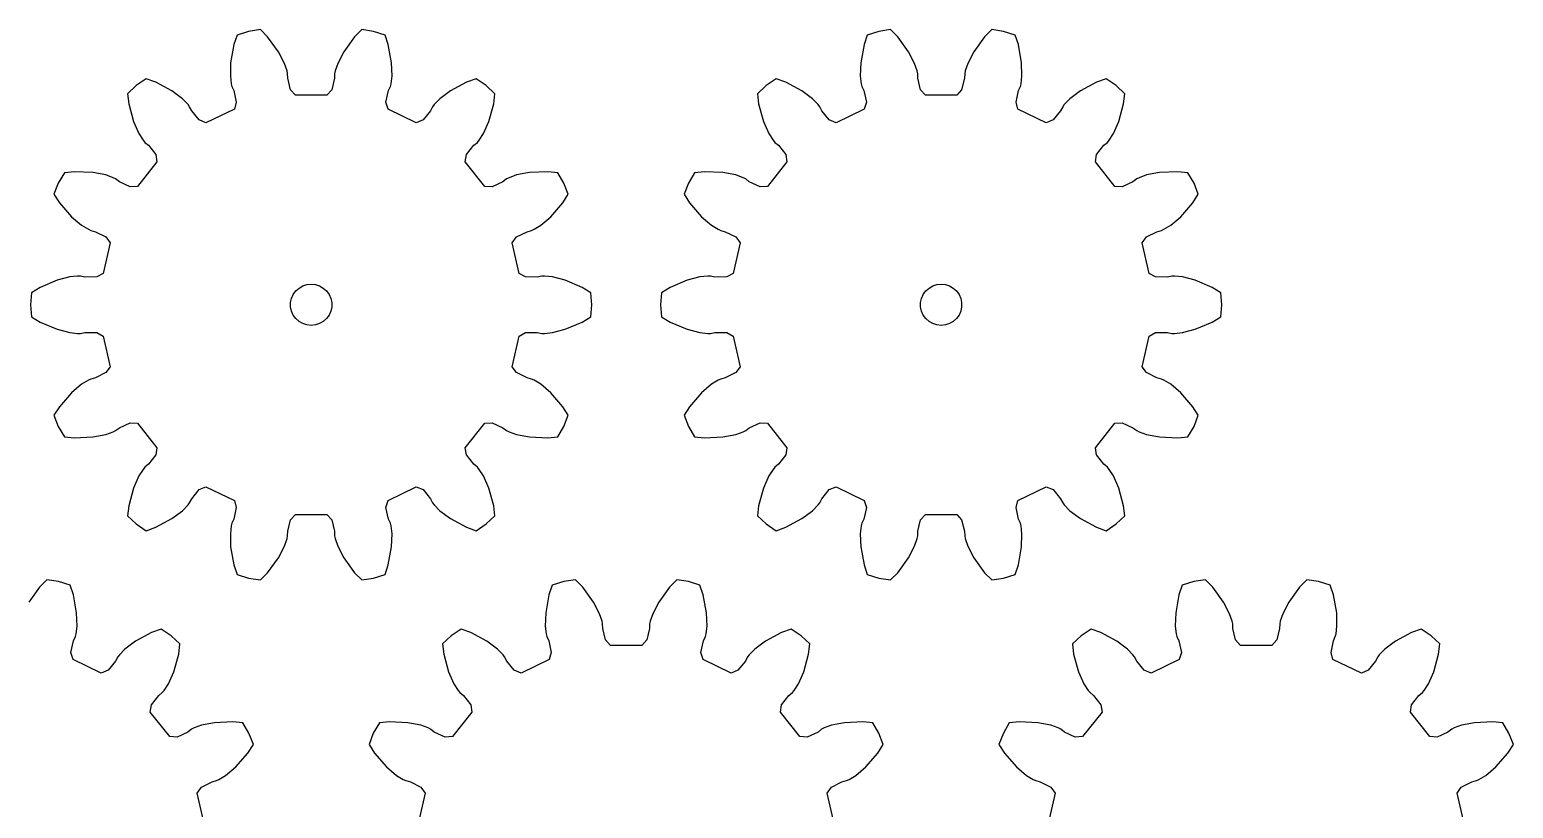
# Model space of a CAD drawing. Extents: x 0 to 178, y 0 to 240.
# Drawn here: x 68.5 to 176.3, y 183.3 to 239.9 of the extents above; entities that cross this region are included whole.
import ezdxf

# ---------------------------------------------------------------- set-up
doc = ezdxf.new("R2010")
doc.units = 0

msp = doc.modelspace()

# ---------------------------------------------------------------- linework, layer by layer
for p, q in [((83.62, 239.5), (83.38, 238.8)), ((84.45, 239.76), (83.62, 239.5)), ((85.31, 239.89), (84.45, 239.76)), ((85.83, 239.36), (85.31, 239.89)), ((86.62, 238.28), (85.83, 239.36)), ((92.14, 239.36), (91.36, 238.28)), ((92.66, 239.89), (92.14, 239.36)), ((93.52, 239.76), (92.66, 239.89)), ((94.35, 239.5), (93.52, 239.76)), ((94.59, 238.8), (94.35, 239.5)), ((129.37, 239.5), (129.13, 238.8)), ((130.2, 239.76), (129.37, 239.5)), ((131.06, 239.89), (130.2, 239.76)), ((131.58, 239.36), (131.06, 239.89)), ((132.36, 238.28), (131.58, 239.36)), ((137.88, 239.36), (137.1, 238.28)), ((138.4, 239.89), (137.88, 239.36)), ((139.26, 239.76), (138.4, 239.89)), ((140.1, 239.5), (139.26, 239.76)), ((140.34, 238.8), (140.1, 239.5)), ((83.38, 238.8), (83.14, 237.49)), ((87.06, 237.44), (86.62, 238.28)), ((91.36, 238.28), (90.92, 237.44)), ((94.83, 237.49), (94.59, 238.8)), ((129.13, 238.8), (128.89, 237.49)), ((132.8, 237.44), (132.36, 238.28)), ((137.1, 238.28), (136.66, 237.44)), ((140.57, 237.49), (140.34, 238.8)), ((83.14, 237.49), (83.12, 236.54)), ((87.25, 236.89), (87.06, 237.44)), ((90.92, 237.44), (90.73, 236.89)), ((94.86, 236.54), (94.83, 237.49)), ((128.89, 237.49), (128.86, 236.54)), ((132.99, 236.89), (132.8, 237.44)), ((136.66, 237.44), (136.47, 236.89)), ((140.6, 236.54), (140.57, 237.49)), ((77, 236.32), (76.29, 235.83)), ((77.7, 236.07), (77, 236.32)), ((78.88, 235.44), (77.7, 236.07)), ((83.12, 236.54), (83.18, 235.96)), ((83.18, 235.96), (83.24, 235.77)), ((87.28, 236.69), (87.25, 236.89)), ((87.29, 236.36), (87.28, 236.69)), ((87.49, 235.52), (87.29, 236.36)), ((90.68, 236.36), (90.48, 235.52)), ((90.69, 236.69), (90.68, 236.36)), ((90.73, 236.89), (90.69, 236.69)), ((94.74, 235.77), (94.79, 235.96)), ((94.79, 235.96), (94.86, 236.54)), ((100.27, 236.07), (99.1, 235.44)), ((100.97, 236.32), (100.27, 236.07)), ((101.69, 235.83), (100.97, 236.32)), ((122.75, 236.32), (122.03, 235.83)), ((123.45, 236.07), (122.75, 236.32)), ((124.62, 235.44), (123.45, 236.07)), ((128.86, 236.54), (128.93, 235.96)), ((128.93, 235.96), (128.98, 235.77)), ((133.03, 236.69), (132.99, 236.89)), ((133.04, 236.36), (133.03, 236.69)), ((133.24, 235.52), (133.04, 236.36)), ((136.43, 236.36), (136.22, 235.52)), ((136.44, 236.69), (136.43, 236.36)), ((136.47, 236.89), (136.44, 236.69)), ((140.48, 235.77), (140.53, 235.96)), ((140.53, 235.96), (140.6, 236.54)), ((146.02, 236.07), (144.84, 235.44)), ((146.71, 236.32), (146.02, 236.07)), ((147.43, 235.83), (146.71, 236.32)), ((76.29, 235.83), (75.65, 235.23)), ((75.65, 235.23), (75.74, 234.5)), ((79.64, 234.86), (78.88, 235.44)), ((80.05, 234.45), (79.64, 234.86)), ((83.24, 235.77), (83.37, 235.46)), ((83.37, 235.46), (83.55, 234.62)), ((87.85, 235.13), (87.49, 235.52)), ((90.13, 235.13), (87.85, 235.13)), ((90.48, 235.52), (90.13, 235.13)), ((94.42, 234.62), (94.6, 235.46)), ((94.6, 235.46), (94.74, 235.77)), ((98.33, 234.86), (97.93, 234.45)), ((99.1, 235.44), (98.33, 234.86)), ((102.33, 235.23), (101.69, 235.83)), ((102.24, 234.5), (102.33, 235.23)), ((122.03, 235.83), (121.39, 235.23)), ((121.39, 235.23), (121.48, 234.5)), ((125.38, 234.86), (124.62, 235.44)), ((125.79, 234.45), (125.38, 234.86)), ((128.98, 235.77), (129.12, 235.46)), ((129.12, 235.46), (129.3, 234.62)), ((133.59, 235.13), (133.24, 235.52)), ((135.87, 235.13), (133.59, 235.13)), ((136.22, 235.52), (135.87, 235.13)), ((140.17, 234.62), (140.35, 235.46)), ((140.35, 235.46), (140.48, 235.77)), ((144.08, 234.86), (143.67, 234.45)), ((144.84, 235.44), (144.08, 234.86)), ((148.07, 235.23), (147.43, 235.83)), ((147.98, 234.5), (148.07, 235.23)), ((75.74, 234.5), (76.09, 233.21)), ((80.16, 234.29), (80.05, 234.45)), ((80.32, 233.99), (80.16, 234.29)), ((80.86, 233.33), (80.32, 233.99)), ((83.41, 234.11), (81.35, 233.13)), ((83.55, 234.62), (83.41, 234.11)), ((94.57, 234.11), (94.42, 234.62)), ((96.62, 233.13), (94.57, 234.11)), ((97.66, 233.99), (97.11, 233.33)), ((97.81, 234.29), (97.66, 233.99)), ((97.93, 234.45), (97.81, 234.29)), ((101.88, 233.21), (102.24, 234.5)), ((121.48, 234.5), (121.83, 233.21)), ((125.91, 234.29), (125.79, 234.45)), ((126.06, 233.99), (125.91, 234.29)), ((126.61, 233.33), (126.06, 233.99)), ((129.15, 234.11), (127.1, 233.13)), ((129.3, 234.62), (129.15, 234.11)), ((140.31, 234.11), (140.17, 234.62)), ((142.36, 233.13), (140.31, 234.11)), ((143.4, 233.99), (142.86, 233.33)), ((143.56, 234.29), (143.4, 233.99)), ((143.67, 234.45), (143.56, 234.29)), ((147.63, 233.21), (147.98, 234.5)), ((76.09, 233.21), (76.48, 232.34)), ((81.35, 233.13), (80.86, 233.33)), ((97.11, 233.33), (96.62, 233.13)), ((101.5, 232.34), (101.88, 233.21)), ((121.83, 233.21), (122.22, 232.34)), ((127.1, 233.13), (126.61, 233.33)), ((142.86, 233.33), (142.36, 233.13)), ((147.24, 232.34), (147.63, 233.21)), ((76.48, 232.34), (76.79, 231.85)), ((76.79, 231.85), (76.92, 231.7)), ((76.92, 231.7), (77.18, 231.49)), ((100.8, 231.49), (101.06, 231.7)), ((101.06, 231.7), (101.19, 231.85)), ((101.19, 231.85), (101.5, 232.34)), ((122.22, 232.34), (122.53, 231.85)), ((122.53, 231.85), (122.66, 231.7)), ((122.66, 231.7), (122.92, 231.49)), ((146.54, 231.49), (146.8, 231.7)), ((146.8, 231.7), (146.93, 231.85)), ((146.93, 231.85), (147.24, 232.34)), ((77.18, 231.49), (77.7, 230.81)), ((77.7, 230.81), (77.79, 230.28)), ((100.18, 230.28), (100.27, 230.81)), ((100.27, 230.81), (100.8, 231.49)), ((122.92, 231.49), (123.45, 230.81)), ((123.45, 230.81), (123.53, 230.28)), ((145.93, 230.28), (146.02, 230.81)), ((146.02, 230.81), (146.54, 231.49)), ((71.07, 229.49), (70.63, 228.74)), ((71.8, 229.57), (71.07, 229.49)), ((73.14, 229.51), (71.8, 229.57)), ((74.07, 229.33), (73.14, 229.51)), ((77.79, 230.28), (76.37, 228.5)), ((101.6, 228.5), (100.18, 230.28)), ((104.84, 229.51), (103.9, 229.33)), ((106.17, 229.57), (104.84, 229.51)), ((106.91, 229.49), (106.17, 229.57)), ((107.34, 228.74), (106.91, 229.49)), ((116.81, 229.49), (116.38, 228.74)), ((117.55, 229.57), (116.81, 229.49)), ((118.88, 229.51), (117.55, 229.57)), ((119.82, 229.33), (118.88, 229.51)), ((123.53, 230.28), (122.11, 228.5)), ((147.35, 228.5), (145.93, 230.28)), ((150.58, 229.51), (149.64, 229.33)), ((151.91, 229.57), (150.58, 229.51)), ((152.65, 229.49), (151.91, 229.57)), ((153.09, 228.74), (152.65, 229.49)), ((70.63, 228.74), (70.31, 227.93)), ((74.62, 229.13), (74.07, 229.33)), ((74.79, 229.04), (74.62, 229.13)), ((75.06, 228.84), (74.79, 229.04)), ((75.84, 228.47), (75.06, 228.84)), ((76.37, 228.5), (75.84, 228.47)), ((102.14, 228.47), (101.6, 228.5)), ((102.91, 228.84), (102.14, 228.47)), ((103.18, 229.04), (102.91, 228.84)), ((103.36, 229.13), (103.18, 229.04)), ((103.9, 229.33), (103.36, 229.13)), ((107.66, 227.93), (107.34, 228.74)), ((116.38, 228.74), (116.06, 227.93)), ((120.36, 229.13), (119.82, 229.33)), ((120.54, 229.04), (120.36, 229.13)), ((120.8, 228.84), (120.54, 229.04)), ((121.58, 228.47), (120.8, 228.84)), ((122.11, 228.5), (121.58, 228.47)), ((147.88, 228.47), (147.35, 228.5)), ((148.66, 228.84), (147.88, 228.47)), ((148.93, 229.04), (148.66, 228.84)), ((149.1, 229.13), (148.93, 229.04)), ((149.64, 229.33), (149.1, 229.13)), ((153.4, 227.93), (153.09, 228.74)), ((70.31, 227.93), (70.71, 227.3)), ((70.71, 227.3), (71.59, 226.3)), ((106.38, 226.3), (107.26, 227.3)), ((107.26, 227.3), (107.66, 227.93)), ((116.06, 227.93), (116.46, 227.3)), ((116.46, 227.3), (117.33, 226.3)), ((152.13, 226.3), (153.01, 227.3)), ((153.01, 227.3), (153.4, 227.93)), ((71.59, 226.3), (72.32, 225.68)), ((105.66, 225.68), (106.38, 226.3)), ((117.33, 226.3), (118.06, 225.68)), ((151.4, 225.68), (152.13, 226.3)), ((72.32, 225.68), (72.81, 225.38)), ((72.81, 225.38), (72.99, 225.3)), ((72.99, 225.3), (73.32, 225.21)), ((73.32, 225.21), (74.09, 224.83)), ((103.89, 224.83), (104.66, 225.21)), ((104.66, 225.21), (104.98, 225.3)), ((104.98, 225.3), (105.17, 225.38)), ((105.17, 225.38), (105.66, 225.68)), ((118.06, 225.68), (118.55, 225.38)), ((118.55, 225.38), (118.74, 225.3)), ((118.74, 225.3), (119.06, 225.21)), ((119.06, 225.21), (119.83, 224.83)), ((149.63, 224.83), (150.4, 225.21)), ((150.4, 225.21), (150.73, 225.3)), ((150.73, 225.3), (150.91, 225.38)), ((150.91, 225.38), (151.4, 225.68)), ((74.39, 224.4), (73.89, 222.18)), ((74.09, 224.83), (74.39, 224.4)), ((103.58, 224.4), (103.89, 224.83)), ((104.09, 222.18), (103.58, 224.4)), ((120.14, 224.4), (119.63, 222.18)), ((119.83, 224.83), (120.14, 224.4)), ((149.32, 224.4), (149.63, 224.83)), ((149.83, 222.18), (149.32, 224.4)), ((71.46, 221.92), (70.54, 221.68)), ((72.03, 221.98), (71.46, 221.92)), ((72.23, 221.97), (72.03, 221.98)), ((72.56, 221.91), (72.23, 221.97)), ((73.42, 221.92), (72.56, 221.91)), ((73.89, 222.18), (73.42, 221.92)), ((104.55, 221.92), (104.09, 222.18)), ((105.41, 221.91), (104.55, 221.92)), ((105.74, 221.97), (105.41, 221.91)), ((105.94, 221.98), (105.74, 221.97)), ((106.51, 221.92), (105.94, 221.98)), ((107.44, 221.68), (106.51, 221.92)), ((117.2, 221.92), (116.28, 221.68)), ((117.78, 221.98), (117.2, 221.92)), ((117.98, 221.97), (117.78, 221.98)), ((118.31, 221.91), (117.98, 221.97)), ((119.16, 221.92), (118.31, 221.91)), ((119.63, 222.18), (119.16, 221.92)), ((150.3, 221.92), (149.83, 222.18)), ((151.16, 221.91), (150.3, 221.92)), ((151.49, 221.97), (151.16, 221.91)), ((151.68, 221.98), (151.49, 221.97)), ((152.26, 221.92), (151.68, 221.98)), ((153.18, 221.68), (152.26, 221.92)), ((69.31, 221.16), (68.68, 220.77)), ((70.54, 221.68), (69.31, 221.16)), ((87.69, 220.65), (87.87, 220.9)), ((87.87, 220.9), (88.11, 221.11)), ((88.11, 221.11), (88.38, 221.27)), ((88.38, 221.27), (88.68, 221.37)), ((88.68, 221.37), (88.99, 221.4)), ((88.99, 221.4), (89.3, 221.37)), ((89.3, 221.37), (89.6, 221.27)), ((89.6, 221.27), (89.87, 221.11)), ((89.87, 221.11), (90.1, 220.9)), ((90.1, 220.9), (90.29, 220.65)), ((108.66, 221.16), (107.44, 221.68)), ((109.29, 220.77), (108.66, 221.16)), ((115.05, 221.16), (114.42, 220.77)), ((116.28, 221.68), (115.05, 221.16)), ((133.43, 220.65), (133.62, 220.9)), ((133.62, 220.9), (133.85, 221.11)), ((133.85, 221.11), (134.12, 221.27)), ((134.12, 221.27), (134.42, 221.37)), ((134.42, 221.37), (134.73, 221.4)), ((134.73, 221.4), (135.04, 221.37)), ((135.04, 221.37), (135.34, 221.27)), ((135.34, 221.27), (135.61, 221.11)), ((135.61, 221.11), (135.85, 220.9)), ((135.85, 220.9), (136.03, 220.65)), ((154.41, 221.16), (153.18, 221.68)), ((155.04, 220.77), (154.41, 221.16)), ((68.68, 220.77), (68.62, 219.9)), ((68.62, 219.9), (68.68, 219.03)), ((87.5, 220.06), (87.56, 220.36)), ((87.5, 219.74), (87.5, 220.06)), ((87.56, 220.36), (87.69, 220.65)), ((90.29, 220.65), (90.41, 220.36)), ((90.41, 220.36), (90.48, 220.06)), ((90.48, 220.06), (90.48, 219.74)), ((109.36, 219.9), (109.29, 220.77)), ((109.29, 219.03), (109.36, 219.9)), ((114.42, 220.77), (114.36, 219.9)), ((114.36, 219.9), (114.42, 219.03)), ((133.24, 220.06), (133.3, 220.36)), ((133.24, 219.74), (133.24, 220.06)), ((133.3, 220.36), (133.43, 220.65)), ((136.03, 220.65), (136.16, 220.36)), ((136.16, 220.36), (136.22, 220.06)), ((136.22, 220.06), (136.22, 219.74)), ((155.1, 219.9), (155.04, 220.77)), ((155.04, 219.03), (155.1, 219.9)), ((68.68, 219.03), (69.31, 218.64)), ((87.56, 219.44), (87.5, 219.74)), ((87.69, 219.15), (87.56, 219.44)), ((87.87, 218.9), (87.69, 219.15)), ((88.11, 218.69), (87.87, 218.9)), ((88.38, 218.53), (88.11, 218.69)), ((89.87, 218.69), (89.6, 218.53)), ((90.1, 218.9), (89.87, 218.69)), ((90.29, 219.15), (90.1, 218.9)), ((90.41, 219.44), (90.29, 219.15)), ((90.48, 219.74), (90.41, 219.44)), ((108.66, 218.64), (109.29, 219.03)), ((114.42, 219.03), (115.05, 218.64)), ((133.3, 219.44), (133.24, 219.74)), ((133.43, 219.15), (133.3, 219.44)), ((133.62, 218.9), (133.43, 219.15)), ((133.85, 218.69), (133.62, 218.9)), ((134.12, 218.53), (133.85, 218.69)), ((135.61, 218.69), (135.34, 218.53)), ((135.85, 218.9), (135.61, 218.69)), ((136.03, 219.15), (135.85, 218.9)), ((136.16, 219.44), (136.03, 219.15)), ((136.22, 219.74), (136.16, 219.44)), ((154.41, 218.64), (155.04, 219.03)), ((69.31, 218.64), (70.54, 218.12)), ((70.54, 218.12), (71.46, 217.88)), ((71.46, 217.88), (72.03, 217.82)), ((72.03, 217.82), (72.23, 217.82)), ((72.23, 217.82), (72.56, 217.89)), ((72.56, 217.89), (73.42, 217.88)), ((73.42, 217.88), (73.89, 217.62)), ((73.89, 217.62), (74.39, 215.4)), ((88.68, 218.43), (88.38, 218.53)), ((88.99, 218.4), (88.68, 218.43)), ((89.3, 218.43), (88.99, 218.4)), ((89.6, 218.53), (89.3, 218.43)), ((103.58, 215.4), (104.09, 217.62)), ((104.09, 217.62), (104.55, 217.88)), ((104.55, 217.88), (105.41, 217.89)), ((105.41, 217.89), (105.74, 217.82)), ((105.74, 217.82), (105.94, 217.82)), ((105.94, 217.82), (106.51, 217.88)), ((106.51, 217.88), (107.44, 218.12)), ((107.44, 218.12), (108.66, 218.64)), ((115.05, 218.64), (116.28, 218.12)), ((116.28, 218.12), (117.2, 217.88)), ((117.2, 217.88), (117.78, 217.82)), ((117.78, 217.82), (117.98, 217.82)), ((117.98, 217.82), (118.31, 217.89)), ((118.31, 217.89), (119.16, 217.88)), ((119.16, 217.88), (119.63, 217.62)), ((119.63, 217.62), (120.14, 215.4)), ((134.42, 218.43), (134.12, 218.53)), ((134.73, 218.4), (134.42, 218.43)), ((135.04, 218.43), (134.73, 218.4)), ((135.34, 218.53), (135.04, 218.43)), ((149.32, 215.4), (149.83, 217.62)), ((149.83, 217.62), (150.3, 217.88)), ((150.3, 217.88), (151.16, 217.89)), ((151.16, 217.89), (151.49, 217.82)), ((151.49, 217.82), (151.68, 217.82)), ((151.68, 217.82), (152.26, 217.88)), ((152.26, 217.88), (153.18, 218.12)), ((153.18, 218.12), (154.41, 218.64)), ((72.81, 214.42), (72.32, 214.12)), ((72.99, 214.5), (72.81, 214.42)), ((73.32, 214.58), (72.99, 214.5)), ((74.09, 214.97), (73.32, 214.58)), ((74.39, 215.4), (74.09, 214.97)), ((103.89, 214.97), (103.58, 215.4)), ((104.66, 214.58), (103.89, 214.97)), ((104.98, 214.5), (104.66, 214.58)), ((105.17, 214.42), (104.98, 214.5)), ((105.66, 214.12), (105.17, 214.42)), ((118.55, 214.42), (118.06, 214.12)), ((118.74, 214.5), (118.55, 214.42)), ((119.06, 214.58), (118.74, 214.5)), ((119.83, 214.97), (119.06, 214.58)), ((120.14, 215.4), (119.83, 214.97)), ((149.63, 214.97), (149.32, 215.4)), ((150.4, 214.58), (149.63, 214.97)), ((150.73, 214.5), (150.4, 214.58)), ((150.91, 214.42), (150.73, 214.5)), ((151.4, 214.12), (150.91, 214.42)), ((71.59, 213.5), (70.71, 212.49)), ((72.32, 214.12), (71.59, 213.5)), ((106.38, 213.5), (105.66, 214.12)), ((107.26, 212.49), (106.38, 213.5)), ((117.33, 213.5), (116.46, 212.49)), ((118.06, 214.12), (117.33, 213.5)), ((152.13, 213.5), (151.4, 214.12)), ((153.01, 212.49), (152.13, 213.5)), ((70.71, 212.49), (70.31, 211.87)), ((107.66, 211.87), (107.26, 212.49)), ((116.46, 212.49), (116.06, 211.87)), ((153.4, 211.87), (153.01, 212.49)), ((70.31, 211.87), (70.63, 211.06)), ((75.06, 210.96), (75.84, 211.32)), ((75.84, 211.32), (76.37, 211.29)), ((76.37, 211.29), (77.79, 209.51)), ((100.18, 209.51), (101.6, 211.29)), ((101.6, 211.29), (102.14, 211.32)), ((102.14, 211.32), (102.91, 210.96)), ((107.34, 211.06), (107.66, 211.87)), ((116.06, 211.87), (116.38, 211.06)), ((120.8, 210.96), (121.58, 211.32)), ((121.58, 211.32), (122.11, 211.29)), ((122.11, 211.29), (123.53, 209.51)), ((145.93, 209.51), (147.35, 211.29)), ((147.35, 211.29), (147.88, 211.32)), ((147.88, 211.32), (148.66, 210.96)), ((153.09, 211.06), (153.4, 211.87)), ((70.63, 211.06), (71.07, 210.31)), ((71.07, 210.31), (71.8, 210.23)), ((71.8, 210.23), (73.14, 210.29)), ((73.14, 210.29), (74.07, 210.47)), ((74.07, 210.47), (74.62, 210.67)), ((74.62, 210.67), (74.79, 210.76)), ((74.79, 210.76), (75.06, 210.96)), ((102.91, 210.96), (103.18, 210.76)), ((103.18, 210.76), (103.36, 210.67)), ((103.36, 210.67), (103.9, 210.47)), ((103.9, 210.47), (104.84, 210.29)), ((104.84, 210.29), (106.17, 210.23)), ((106.17, 210.23), (106.91, 210.31)), ((106.91, 210.31), (107.34, 211.06)), ((116.38, 211.06), (116.81, 210.31)), ((116.81, 210.31), (117.55, 210.23)), ((117.55, 210.23), (118.88, 210.29)), ((118.88, 210.29), (119.82, 210.47)), ((119.82, 210.47), (120.36, 210.67)), ((120.36, 210.67), (120.54, 210.76)), ((120.54, 210.76), (120.8, 210.96)), ((148.66, 210.96), (148.93, 210.76)), ((148.93, 210.76), (149.1, 210.67)), ((149.1, 210.67), (149.64, 210.47)), ((149.64, 210.47), (150.58, 210.29)), ((150.58, 210.29), (151.91, 210.23)), ((151.91, 210.23), (152.65, 210.31)), ((152.65, 210.31), (153.09, 211.06)), ((77.7, 208.99), (77.18, 208.31)), ((77.79, 209.51), (77.7, 208.99)), ((100.27, 208.99), (100.18, 209.51)), ((100.8, 208.31), (100.27, 208.99)), ((123.45, 208.99), (122.92, 208.31)), ((123.53, 209.51), (123.45, 208.99)), ((146.02, 208.99), (145.93, 209.51)), ((146.54, 208.31), (146.02, 208.99)), ((76.79, 207.94), (76.48, 207.46)), ((76.92, 208.09), (76.79, 207.94)), ((77.18, 208.31), (76.92, 208.09)), ((101.06, 208.09), (100.8, 208.31)), ((101.19, 207.94), (101.06, 208.09)), ((101.5, 207.46), (101.19, 207.94)), ((122.53, 207.94), (122.22, 207.46)), ((122.66, 208.09), (122.53, 207.94)), ((122.92, 208.31), (122.66, 208.09)), ((146.8, 208.09), (146.54, 208.31)), ((146.93, 207.94), (146.8, 208.09)), ((147.24, 207.46), (146.93, 207.94)), ((76.48, 207.46), (76.09, 206.58)), ((101.88, 206.58), (101.5, 207.46)), ((122.22, 207.46), (121.83, 206.58)), ((147.63, 206.58), (147.24, 207.46)), ((76.09, 206.58), (75.74, 205.3)), ((80.16, 205.51), (80.32, 205.8)), ((80.32, 205.8), (80.86, 206.47)), ((80.86, 206.47), (81.35, 206.67)), ((81.35, 206.67), (83.41, 205.68)), ((94.57, 205.68), (96.62, 206.67)), ((96.62, 206.67), (97.11, 206.47)), ((97.11, 206.47), (97.66, 205.8)), ((97.66, 205.8), (97.81, 205.51)), ((102.24, 205.3), (101.88, 206.58)), ((121.83, 206.58), (121.48, 205.3)), ((125.91, 205.51), (126.06, 205.8)), ((126.06, 205.8), (126.61, 206.47)), ((126.61, 206.47), (127.1, 206.67)), ((127.1, 206.67), (129.15, 205.68)), ((140.31, 205.68), (142.36, 206.67)), ((142.36, 206.67), (142.86, 206.47)), ((142.86, 206.47), (143.4, 205.8)), ((143.4, 205.8), (143.56, 205.51)), ((147.98, 205.3), (147.63, 206.58)), ((75.74, 205.3), (75.65, 204.56)), ((78.88, 204.36), (79.64, 204.93)), ((79.64, 204.93), (80.05, 205.35)), ((80.05, 205.35), (80.16, 205.51)), ((83.55, 205.17), (83.37, 204.33)), ((83.41, 205.68), (83.55, 205.17)), ((94.42, 205.17), (94.57, 205.68)), ((94.6, 204.33), (94.42, 205.17)), ((97.81, 205.51), (97.93, 205.35)), ((97.93, 205.35), (98.33, 204.93)), ((98.33, 204.93), (99.1, 204.36)), ((102.33, 204.56), (102.24, 205.3)), ((121.48, 205.3), (121.39, 204.56)), ((124.62, 204.36), (125.38, 204.93)), ((125.38, 204.93), (125.79, 205.35)), ((125.79, 205.35), (125.91, 205.51)), ((129.3, 205.17), (129.12, 204.33)), ((129.15, 205.68), (129.3, 205.17)), ((140.17, 205.17), (140.31, 205.68)), ((140.35, 204.33), (140.17, 205.17)), ((143.56, 205.51), (143.67, 205.35)), ((143.67, 205.35), (144.08, 204.93)), ((144.08, 204.93), (144.84, 204.36)), ((148.07, 204.56), (147.98, 205.3)), ((75.65, 204.56), (76.29, 203.97)), ((76.29, 203.97), (77, 203.48)), ((77, 203.48), (77.7, 203.73)), ((77.7, 203.73), (78.88, 204.36)), ((83.18, 203.83), (83.12, 203.26)), ((83.24, 204.03), (83.18, 203.83)), ((83.37, 204.33), (83.24, 204.03)), ((87.29, 203.44), (87.49, 204.27)), ((87.49, 204.27), (87.85, 204.67)), ((87.85, 204.67), (90.13, 204.67)), ((90.13, 204.67), (90.48, 204.27)), ((90.48, 204.27), (90.68, 203.44)), ((94.74, 204.03), (94.6, 204.33)), ((94.79, 203.83), (94.74, 204.03)), ((94.86, 203.26), (94.79, 203.83)), ((99.1, 204.36), (100.27, 203.73)), ((100.27, 203.73), (100.97, 203.48)), ((100.97, 203.48), (101.69, 203.97)), ((101.69, 203.97), (102.33, 204.56)), ((121.39, 204.56), (122.03, 203.97)), ((122.03, 203.97), (122.75, 203.48)), ((122.75, 203.48), (123.45, 203.73)), ((123.45, 203.73), (124.62, 204.36)), ((128.93, 203.83), (128.86, 203.26)), ((128.98, 204.03), (128.93, 203.83)), ((129.12, 204.33), (128.98, 204.03)), ((133.04, 203.44), (133.24, 204.27)), ((133.24, 204.27), (133.59, 204.67)), ((133.59, 204.67), (135.87, 204.67)), ((135.87, 204.67), (136.22, 204.27)), ((136.22, 204.27), (136.43, 203.44)), ((140.48, 204.03), (140.35, 204.33)), ((140.53, 203.83), (140.48, 204.03)), ((140.6, 203.26), (140.53, 203.83)), ((144.84, 204.36), (146.02, 203.73)), ((146.02, 203.73), (146.71, 203.48)), ((146.71, 203.48), (147.43, 203.97)), ((147.43, 203.97), (148.07, 204.56)), ((83.12, 203.26), (83.14, 202.31)), ((87.06, 202.36), (87.25, 202.91)), ((87.25, 202.91), (87.28, 203.1)), ((87.28, 203.1), (87.29, 203.44)), ((90.68, 203.44), (90.69, 203.1)), ((90.69, 203.1), (90.73, 202.91)), ((90.73, 202.91), (90.92, 202.36)), ((94.83, 202.31), (94.86, 203.26)), ((128.86, 203.26), (128.89, 202.31)), ((132.8, 202.36), (132.99, 202.91)), ((132.99, 202.91), (133.03, 203.1)), ((133.03, 203.1), (133.04, 203.44)), ((136.43, 203.44), (136.44, 203.1)), ((136.44, 203.1), (136.47, 202.91)), ((136.47, 202.91), (136.66, 202.36)), ((140.57, 202.31), (140.6, 203.26)), ((83.14, 202.31), (83.38, 200.99)), ((85.83, 200.43), (86.62, 201.51)), ((86.62, 201.51), (87.06, 202.36)), ((90.92, 202.36), (91.36, 201.51)), ((91.36, 201.51), (92.14, 200.43)), ((94.59, 200.99), (94.83, 202.31)), ((128.89, 202.31), (129.13, 200.99)), ((131.58, 200.43), (132.36, 201.51)), ((132.36, 201.51), (132.8, 202.36)), ((136.66, 202.36), (137.1, 201.51)), ((137.1, 201.51), (137.88, 200.43)), ((140.34, 200.99), (140.57, 202.31)), ((83.38, 200.99), (83.62, 200.29)), ((85.31, 199.91), (85.83, 200.43)), ((92.14, 200.43), (92.66, 199.91)), ((94.35, 200.29), (94.59, 200.99)), ((129.13, 200.99), (129.37, 200.29)), ((131.06, 199.91), (131.58, 200.43)), ((137.88, 200.43), (138.4, 199.91)), ((140.1, 200.29), (140.34, 200.99)), ((69.27, 199.38), (68.48, 198.3)), ((69.79, 199.91), (69.27, 199.38)), ((70.65, 199.78), (69.79, 199.91)), ((71.48, 199.52), (70.65, 199.78)), ((71.72, 198.82), (71.48, 199.52)), ((83.62, 200.29), (84.45, 200.04)), ((84.45, 200.04), (85.31, 199.91)), ((92.66, 199.91), (93.52, 200.04)), ((93.52, 200.04), (94.35, 200.29)), ((106.49, 199.52), (106.25, 198.82)), ((107.33, 199.78), (106.49, 199.52)), ((108.19, 199.91), (107.33, 199.78)), ((108.71, 199.38), (108.19, 199.91)), ((109.49, 198.3), (108.71, 199.38)), ((115.01, 199.38), (114.23, 198.3)), ((115.53, 199.91), (115.01, 199.38)), ((116.39, 199.78), (115.53, 199.91)), ((117.22, 199.52), (116.39, 199.78)), ((117.46, 198.82), (117.22, 199.52)), ((129.37, 200.29), (130.2, 200.04)), ((130.2, 200.04), (131.06, 199.91)), ((138.4, 199.91), (139.26, 200.04)), ((139.26, 200.04), (140.1, 200.29)), ((152.24, 199.52), (152, 198.82)), ((153.07, 199.78), (152.24, 199.52)), ((153.93, 199.91), (153.07, 199.78)), ((154.45, 199.38), (153.93, 199.91)), ((155.23, 198.3), (154.45, 199.38)), ((160.76, 199.38), (159.97, 198.3)), ((161.28, 199.91), (160.76, 199.38)), ((162.14, 199.78), (161.28, 199.91)), ((162.97, 199.52), (162.14, 199.78)), ((163.21, 198.82), (162.97, 199.52)), ((71.96, 197.51), (71.72, 198.82)), ((106.25, 198.82), (106.02, 197.51)), ((109.93, 197.45), (109.49, 198.3)), ((114.23, 198.3), (113.79, 197.45)), ((117.7, 197.51), (117.46, 198.82)), ((152, 198.82), (151.76, 197.51)), ((155.67, 197.45), (155.23, 198.3)), ((159.97, 198.3), (159.53, 197.45)), ((163.45, 197.51), (163.21, 198.82)), ((71.99, 196.55), (71.96, 197.51)), ((106.02, 197.51), (105.99, 196.55)), ((110.12, 196.91), (109.93, 197.45)), ((113.79, 197.45), (113.6, 196.91)), ((117.73, 196.55), (117.7, 197.51)), ((151.76, 197.51), (151.73, 196.55)), ((155.86, 196.91), (155.67, 197.45)), ((159.53, 197.45), (159.34, 196.91)), ((163.47, 196.55), (163.45, 197.51)), ((71.92, 195.98), (71.99, 196.55)), ((77.4, 196.09), (76.23, 195.45)), ((78.1, 196.33), (77.4, 196.09)), ((78.82, 195.84), (78.1, 196.33)), ((99.88, 196.33), (99.16, 195.84)), ((100.57, 196.09), (99.88, 196.33)), ((101.75, 195.45), (100.57, 196.09)), ((105.99, 196.55), (106.06, 195.98)), ((110.15, 196.71), (110.12, 196.91)), ((110.16, 196.38), (110.15, 196.71)), ((110.37, 195.54), (110.16, 196.38)), ((113.55, 196.38), (113.35, 195.54)), ((113.56, 196.71), (113.55, 196.38)), ((113.6, 196.91), (113.56, 196.71)), ((117.66, 195.98), (117.73, 196.55)), ((123.14, 196.09), (121.97, 195.45)), ((123.84, 196.33), (123.14, 196.09)), ((124.56, 195.84), (123.84, 196.33)), ((145.62, 196.33), (144.9, 195.84)), ((146.32, 196.09), (145.62, 196.33)), ((147.49, 195.45), (146.32, 196.09)), ((151.73, 196.55), (151.8, 195.98)), ((155.9, 196.71), (155.86, 196.91)), ((155.91, 196.38), (155.9, 196.71)), ((156.11, 195.54), (155.91, 196.38)), ((159.3, 196.38), (159.1, 195.54)), ((159.31, 196.71), (159.3, 196.38)), ((159.34, 196.91), (159.31, 196.71)), ((163.41, 195.98), (163.47, 196.55)), ((168.89, 196.09), (167.71, 195.45)), ((169.59, 196.33), (168.89, 196.09)), ((170.3, 195.84), (169.59, 196.33)), ((71.55, 194.64), (71.73, 195.48)), ((71.73, 195.48), (71.87, 195.79)), ((71.87, 195.79), (71.92, 195.98)), ((76.23, 195.45), (75.46, 194.88)), ((79.46, 195.25), (78.82, 195.84)), ((79.37, 194.52), (79.46, 195.25)), ((99.16, 195.84), (98.52, 195.25)), ((98.52, 195.25), (98.61, 194.52)), ((102.51, 194.88), (101.75, 195.45)), ((106.06, 195.98), (106.11, 195.79)), ((106.11, 195.79), (106.25, 195.48)), ((106.25, 195.48), (106.42, 194.64)), ((110.72, 195.15), (110.37, 195.54)), ((113, 195.15), (110.72, 195.15)), ((113.35, 195.54), (113, 195.15)), ((117.29, 194.64), (117.47, 195.48)), ((117.47, 195.48), (117.61, 195.79)), ((117.61, 195.79), (117.66, 195.98)), ((121.97, 195.45), (121.21, 194.88)), ((125.2, 195.25), (124.56, 195.84)), ((125.11, 194.52), (125.2, 195.25)), ((144.9, 195.84), (144.26, 195.25)), ((144.26, 195.25), (144.35, 194.52)), ((148.26, 194.88), (147.49, 195.45)), ((151.8, 195.98), (151.85, 195.79)), ((151.85, 195.79), (151.99, 195.48)), ((151.99, 195.48), (152.17, 194.64)), ((156.46, 195.15), (156.11, 195.54)), ((158.74, 195.15), (156.46, 195.15)), ((159.1, 195.54), (158.74, 195.15)), ((163.04, 194.64), (163.22, 195.48)), ((163.22, 195.48), (163.35, 195.79)), ((163.35, 195.79), (163.41, 195.98)), ((167.71, 195.45), (166.95, 194.88)), ((170.94, 195.25), (170.3, 195.84)), ((170.85, 194.52), (170.94, 195.25)), ((71.7, 194.13), (71.55, 194.64)), ((73.75, 193.14), (71.7, 194.13)), ((74.78, 194.01), (74.24, 193.35)), ((74.94, 194.31), (74.78, 194.01)), ((75.06, 194.47), (74.94, 194.31)), ((75.46, 194.88), (75.06, 194.47)), ((79.01, 193.23), (79.37, 194.52)), ((98.61, 194.52), (98.96, 193.23)), ((102.92, 194.47), (102.51, 194.88)), ((103.03, 194.31), (102.92, 194.47)), ((103.19, 194.01), (103.03, 194.31)), ((103.73, 193.35), (103.19, 194.01)), ((106.28, 194.13), (104.23, 193.14)), ((106.42, 194.64), (106.28, 194.13)), ((117.44, 194.13), (117.29, 194.64)), ((119.49, 193.14), (117.44, 194.13)), ((120.53, 194.01), (119.98, 193.35)), ((120.68, 194.31), (120.53, 194.01)), ((120.8, 194.47), (120.68, 194.31)), ((121.21, 194.88), (120.8, 194.47)), ((124.76, 193.23), (125.11, 194.52)), ((144.35, 194.52), (144.71, 193.23)), ((148.66, 194.47), (148.26, 194.88)), ((148.78, 194.31), (148.66, 194.47)), ((148.93, 194.01), (148.78, 194.31)), ((149.48, 193.35), (148.93, 194.01)), ((152.02, 194.13), (149.97, 193.14)), ((152.17, 194.64), (152.02, 194.13)), ((163.18, 194.13), (163.04, 194.64)), ((165.24, 193.14), (163.18, 194.13)), ((166.27, 194.01), (165.73, 193.35)), ((166.43, 194.31), (166.27, 194.01)), ((166.54, 194.47), (166.43, 194.31)), ((166.95, 194.88), (166.54, 194.47)), ((170.5, 193.23), (170.85, 194.52)), ((74.24, 193.35), (73.75, 193.14)), ((78.62, 192.36), (79.01, 193.23)), ((98.96, 193.23), (99.35, 192.36)), ((104.23, 193.14), (103.73, 193.35)), ((119.98, 193.35), (119.49, 193.14)), ((124.37, 192.36), (124.76, 193.23)), ((144.71, 193.23), (145.09, 192.36)), ((149.97, 193.14), (149.48, 193.35)), ((165.73, 193.35), (165.24, 193.14)), ((170.11, 192.36), (170.5, 193.23)), ((78.18, 191.72), (78.31, 191.87)), ((78.31, 191.87), (78.62, 192.36)), ((99.35, 192.36), (99.66, 191.87)), ((99.66, 191.87), (99.79, 191.72)), ((123.93, 191.72), (124.06, 191.87)), ((124.06, 191.87), (124.37, 192.36)), ((145.09, 192.36), (145.4, 191.87)), ((145.4, 191.87), (145.54, 191.72)), ((169.67, 191.72), (169.8, 191.87)), ((169.8, 191.87), (170.11, 192.36)), ((77.31, 190.3), (77.4, 190.83)), ((77.4, 190.83), (77.93, 191.51)), ((77.93, 191.51), (78.18, 191.72)), ((99.79, 191.72), (100.05, 191.51)), ((100.05, 191.51), (100.57, 190.83)), ((100.57, 190.83), (100.66, 190.3)), ((123.06, 190.3), (123.15, 190.83)), ((123.15, 190.83), (123.67, 191.51)), ((123.67, 191.51), (123.93, 191.72)), ((145.54, 191.72), (145.79, 191.51)), ((145.79, 191.51), (146.32, 190.83)), ((146.32, 190.83), (146.41, 190.3)), ((168.8, 190.3), (168.89, 190.83)), ((168.89, 190.83), (169.41, 191.51)), ((169.41, 191.51), (169.67, 191.72)), ((78.73, 188.52), (77.31, 190.3)), ((100.66, 190.3), (99.24, 188.52)), ((124.48, 188.52), (123.06, 190.3)), ((146.41, 190.3), (144.99, 188.52)), ((170.22, 188.52), (168.8, 190.3)), ((79.26, 188.49), (78.73, 188.52)), ((80.04, 188.85), (79.26, 188.49)), ((80.31, 189.06), (80.04, 188.85)), ((80.49, 189.15), (80.31, 189.06)), ((81.03, 189.34), (80.49, 189.15)), ((81.97, 189.53), (81.03, 189.34)), ((83.3, 189.59), (81.97, 189.53)), ((84.03, 189.51), (83.3, 189.59)), ((84.47, 188.76), (84.03, 189.51)), ((84.79, 187.95), (84.47, 188.76)), ((93.5, 188.76), (93.19, 187.95)), ((93.94, 189.51), (93.5, 188.76)), ((94.68, 189.59), (93.94, 189.51)), ((96.01, 189.53), (94.68, 189.59)), ((96.95, 189.34), (96.01, 189.53)), ((97.49, 189.15), (96.95, 189.34)), ((97.66, 189.06), (97.49, 189.15)), ((97.93, 188.85), (97.66, 189.06)), ((98.71, 188.49), (97.93, 188.85)), ((99.24, 188.52), (98.71, 188.49)), ((125.01, 188.49), (124.48, 188.52)), ((125.79, 188.85), (125.01, 188.49)), ((126.05, 189.06), (125.79, 188.85)), ((126.23, 189.15), (126.05, 189.06)), ((126.77, 189.34), (126.23, 189.15)), ((127.71, 189.53), (126.77, 189.34)), ((129.04, 189.59), (127.71, 189.53)), ((129.78, 189.51), (129.04, 189.59)), ((130.21, 188.76), (129.78, 189.51)), ((130.53, 187.95), (130.21, 188.76)), ((139.25, 188.76), (138.93, 187.95)), ((139.68, 189.51), (139.25, 188.76)), ((140.42, 189.59), (139.68, 189.51)), ((141.75, 189.53), (140.42, 189.59)), ((142.69, 189.34), (141.75, 189.53)), ((143.23, 189.15), (142.69, 189.34)), ((143.41, 189.06), (143.23, 189.15)), ((143.68, 188.85), (143.41, 189.06)), ((144.46, 188.49), (143.68, 188.85)), ((144.99, 188.52), (144.46, 188.49)), ((170.75, 188.49), (170.22, 188.52)), ((171.53, 188.85), (170.75, 188.49)), ((171.8, 189.06), (171.53, 188.85)), ((171.97, 189.15), (171.8, 189.06)), ((172.52, 189.34), (171.97, 189.15)), ((173.45, 189.53), (172.52, 189.34)), ((174.79, 189.59), (173.45, 189.53)), ((175.52, 189.51), (174.79, 189.59)), ((175.96, 188.76), (175.52, 189.51)), ((176.28, 187.95), (175.96, 188.76)), ((84.39, 187.32), (84.79, 187.95)), ((93.19, 187.95), (93.58, 187.32)), ((130.13, 187.32), (130.53, 187.95)), ((138.93, 187.95), (139.33, 187.32)), ((175.88, 187.32), (176.28, 187.95)), ((83.51, 186.32), (84.39, 187.32)), ((93.58, 187.32), (94.46, 186.32)), ((129.26, 186.32), (130.13, 187.32)), ((139.33, 187.32), (140.21, 186.32)), ((175, 186.32), (175.88, 187.32)), ((81.79, 185.23), (82.11, 185.32)), ((82.11, 185.32), (82.29, 185.4)), ((82.29, 185.4), (82.78, 185.7)), ((82.78, 185.7), (83.51, 186.32)), ((94.46, 186.32), (95.19, 185.7)), ((95.19, 185.7), (95.68, 185.4)), ((95.68, 185.4), (95.86, 185.32)), ((95.86, 185.32), (96.19, 185.23)), ((127.53, 185.23), (127.85, 185.32)), ((127.85, 185.32), (128.04, 185.4)), ((128.04, 185.4), (128.53, 185.7)), ((128.53, 185.7), (129.26, 186.32)), ((140.21, 186.32), (140.93, 185.7)), ((140.93, 185.7), (141.42, 185.4)), ((141.42, 185.4), (141.61, 185.32)), ((141.61, 185.32), (141.93, 185.23)), ((173.27, 185.23), (173.6, 185.32)), ((173.6, 185.32), (173.78, 185.4)), ((173.78, 185.4), (174.27, 185.7)), ((174.27, 185.7), (175, 186.32)), ((80.71, 184.42), (81.02, 184.85)), ((81.22, 182.2), (80.71, 184.42)), ((81.02, 184.85), (81.79, 185.23)), ((96.19, 185.23), (96.96, 184.85)), ((97.27, 184.42), (96.76, 182.2)), ((96.96, 184.85), (97.27, 184.42)), ((126.45, 184.42), (126.76, 184.85)), ((126.96, 182.2), (126.45, 184.42)), ((126.76, 184.85), (127.53, 185.23)), ((141.93, 185.23), (142.7, 184.85)), ((143.01, 184.42), (142.5, 182.2)), ((142.7, 184.85), (143.01, 184.42)), ((172.2, 184.42), (172.5, 184.85)), ((172.7, 182.2), (172.2, 184.42)), ((172.5, 184.85), (173.27, 185.23))]:
    msp.add_line(p, q)

doc.saveas('drawing.dxf')
